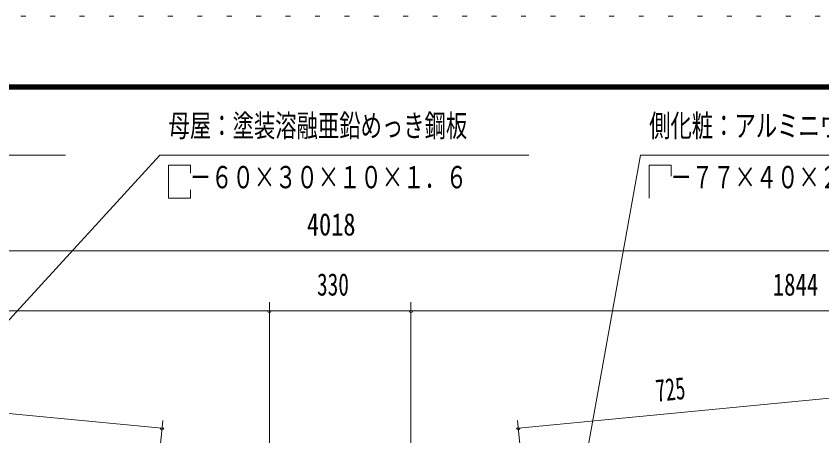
# Model space of a CAD drawing. Units: millimetres, scale not verified. Extents: x -31547 to 31550, y -14700 to 14700.
# Drawn here: x 18732 to 25304, y 11276 to 14700 of the extents above; entities that cross this region are included whole.
import ezdxf
from ezdxf.enums import TextEntityAlignment as Align

# ---------------------------------------------------------------- set-up
doc = ezdxf.new("R2010")
doc.units = ezdxf.units.MM
doc.header["$LTSCALE"] = 80
doc.linetypes.add('USER4', pattern=[3, 0.5, -2.5])
for name, color, linetype, lineweight in [('0-A_2-52DIM', 3, 'Continuous', 18), ('0-C_F-F1PAPER', 5, 'Continuous', 18), ('0-D_F-E_J_ADD', 5, 'USER4', 18)]:
    doc.layers.add(name, color=color, linetype=linetype, lineweight=lineweight)
doc.styles.add('ＭＳ ゴシック', font='')
doc.styles.get('ＭＳ ゴシック').set_extended_font_data('MS Gothic')

msp = doc.modelspace()

# ---------------------------------------------------------------- linework, layer by layer
at = {"layer": '0-A_2-52DIM'}
for p, q in [((19904.83, 13565.9), (17291.9, 10718.92)), ((22914.84, 13565.9), (19904.84, 13565.9)), ((24075.13, 13393.77), (24075.13, 13483.92)), ((14343.34, 12785.45), (28406.32, 12785.45)), ((20797.34, 9377.93), (20797.34, 12365.45)), ((21952.33, 12365.45), (21952.33, 9377.93)), ((21952.34, 9377.93), (21952.34, 12365.45)), ((28406.32, 12295.45), (14343.34, 12295.45)), ((20811.34, 12295.45), (20783.34, 12295.45)), ((21966.33, 12295.45), (21938.33, 12295.45)), ((21966.34, 12295.45), (21938.34, 12295.45)), ((19921.47, 11337.56), (14413.45, 11867.92)), ((28336.22, 11867.92), (22828.19, 11337.56)), ((19877.58, 10881.69), (19927.55, 11400.62)), ((22822.12, 11400.62), (22872.08, 10881.69)), ((19935.47, 11337.55), (19907.47, 11337.55)), ((22842.19, 11337.55), (22814.19, 11337.55))]:
    msp.add_line(p, q, dxfattribs=at)
for points in [[(14360.07, 11158.64), (15494.83, 13565.9), (19134.83, 13565.9)], [(23289.25, 10586.06), (23824.84, 13565.9), (26414.84, 13565.9)], [(19974.83, 13483.91), (20155.13, 13483.91), (20155.13, 13418.38)], [(20155.13, 13281.46), (20155.13, 13215.9), (19974.83, 13215.9), (19974.83, 13483.91)], [(24075.13, 13483.92), (23894.84, 13483.92), (23894.84, 13215.9)]]:
    msp.add_lwpolyline(points, dxfattribs=at)
for centre in [(20797.34, 12295.45), (21952.33, 12295.45), (21952.34, 12295.45), (19921.47, 11337.55), (22828.19, 11337.55)]:
    msp.add_arc(centre, 14, 180, 0, dxfattribs=at)
at = {"layer": '0-C_F-F1PAPER'}
for points in [[(30849.95, -14000), (-9330.05, -14000), (-9330.05, 14140), (30849.95, 14140)], [(30846.45, -13996.5), (30846.45, 14136.5), (-9326.55, 14136.5), (-9326.55, -13996.5)], [(30842.95, -13993), (30842.95, 14133), (-9323.05, 14133), (-9323.05, -13993)], [(30839.45, -13989.5), (-9319.55, -13989.5), (-9319.55, 14129.5), (30839.45, 14129.5)], [(30835.95, -13986), (30835.95, 14126), (-9316.05, 14126), (-9316.05, -13986)], [(30832.45, -13982.5), (-9312.55, -13982.5), (-9312.55, 14122.5), (30832.45, 14122.5)], [(30828.95, -13979), (30828.95, 14119), (-9309.05, 14119), (-9309.05, -13979)], [(30825.45, -13975.5), (-9305.55, -13975.5), (-9305.55, 14115.5), (30825.45, 14115.5)], [(30821.95, -13972), (-9302.05, -13972), (-9302.05, 14112), (30821.95, 14112)], [(30818.45, -13968.5), (-9298.55, -13968.5), (-9298.55, 14108.5), (30818.45, 14108.5)], [(30814.95, -13965), (30814.95, 14105), (-9295.05, 14105), (-9295.05, -13965)]]:
    msp.add_lwpolyline(points, close=True, dxfattribs=at)
at = {"layer": '0-D_F-E_J_ADD'}
msp.add_lwpolyline([(31549.95, -14700), (-10030.05, -14700), (-10030.05, 14700), (31549.95, 14700)], close=True, dxfattribs=at)

# ---------------------------------------------------------------- texts
at = {"layer": '0-A_2-52DIM', "color": 7, "style": 'ＭＳ ゴシック'}
for s, width, p in [('母屋：塗装溶融亜鉛めっき鋼板', 0.7, (19974.83, 13660.78)), ('側化粧：アルミニウム形材', 0.7, (23894.84, 13660.78)), ('\u3000－６０×３０×１０×１．６', 0.7, (19974.83, 13240.77)), ('\u3000－７７×４０×２．０', 0.7, (23894.84, 13240.77)), ('4018', 0.8, (21103.23, 12855.45)), ('330', 0.7, (21186.08, 12365.45)), ('1844', 0.75, (24902.75, 12365.45))]:
    msp.add_text(s, height=182.3, dxfattribs=dict(at, width=width)).set_placement(p, align=Align.BOTTOM_LEFT)
at = {"layer": '0-A_2-52DIM', "color": 7, "style": 'ＭＳ ゴシック', "width": 0.65}
msp.add_text('725', height=182.3, rotation=5.499, dxfattribs=at).set_placement((23961.88, 11499.46), align=Align.BOTTOM_LEFT)

doc.saveas('drawing.dxf')
